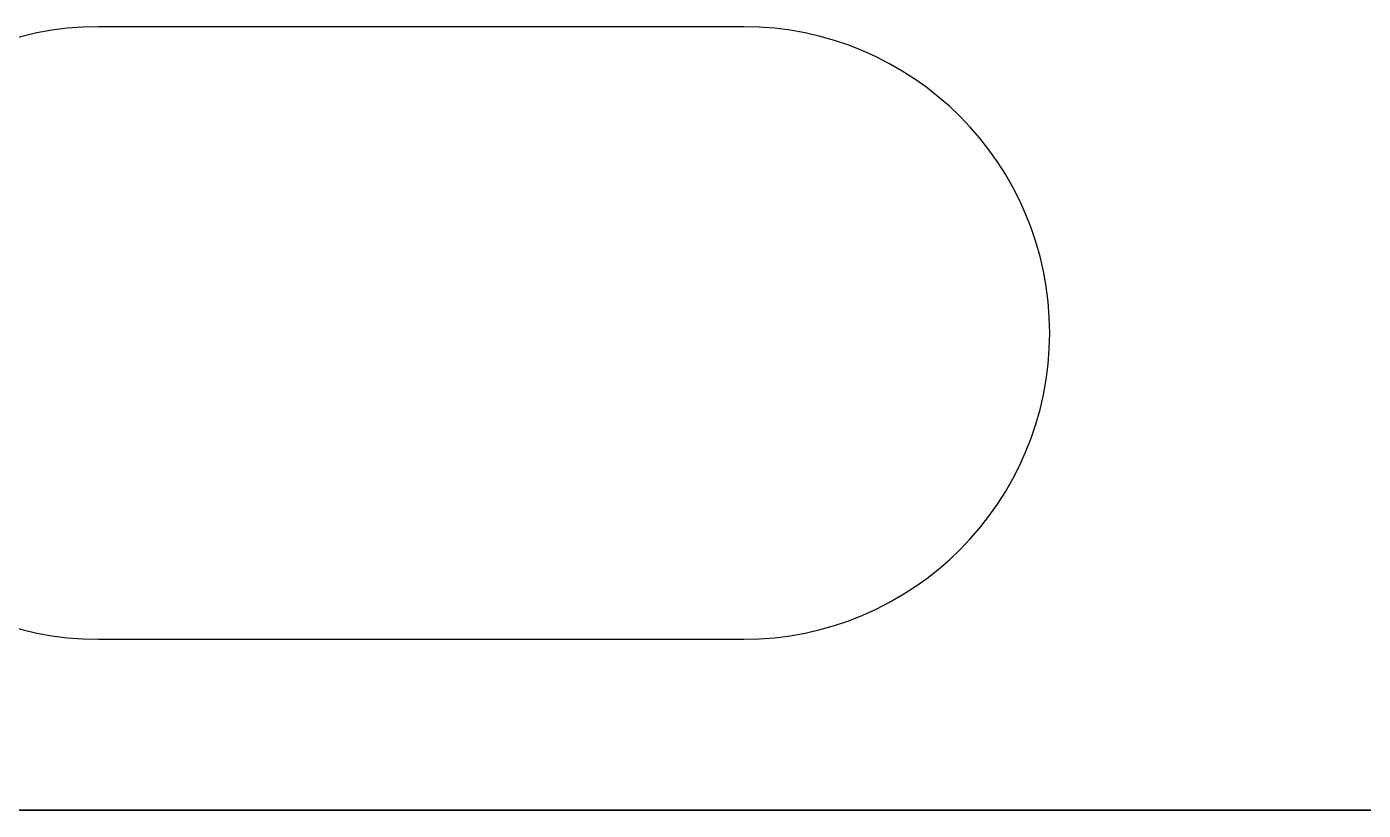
# Model space of a CAD drawing. Header units: millimetres. Extents: x -1589 to 88627, y 12943 to 76663.
# Drawn here: x 13294 to 13916, y 56802 to 57167 of the extents above; entities that cross this region are included whole.
import ezdxf

# ---------------------------------------------------------------- set-up
doc = ezdxf.new("R2010")
doc.units = ezdxf.units.MM
doc.header["$LTSCALE"] = 200
doc.layers.add('ztemper', color=7, linetype='Continuous')

# ---------------------------------------------------------------- blocks, each defined once
blk = doc.blocks.new('360 iPatch Cat6 24Port Panel')
at = {"color": 7, "linetype": 'Continuous', "lineweight": 25}
blk.add_line((108884.598, 33181.446), (108463.775, 33181.446), dxfattribs=at)
blk = doc.blocks.new('entry')
at = {"color": 7}
for p, q in [((-144.515, 36.488), (-174.559, 36.488)), ((-174.559, 7.962), (-144.515, 7.962)), ((-223.489, 0), (223.489, 0))]:
    blk.add_line(p, q, dxfattribs=at)
for centre, start, end in [((-174.559, 22.225), 90, 270), ((-144.515, 22.225), 270, 90)]:
    blk.add_arc(centre, 14.263, start, end, dxfattribs=at)

msp = doc.modelspace()

# ---------------------------------------------------------------- block references
at = {"ltscale": 2, "xscale": 10.66757734301063, "yscale": 10.66757734301063, "zscale": 10.66757734301063}
msp.add_blockref('360 iPatch Cat6 24Port Panel', (-1144217.34, -297163.76), dxfattribs=at)
at = {"layer": 'ztemper', "xscale": 10, "yscale": 10, "zscale": 10}
msp.add_blockref('entry', (15072.95, 56801.88), dxfattribs=at)

doc.saveas('drawing.dxf')
